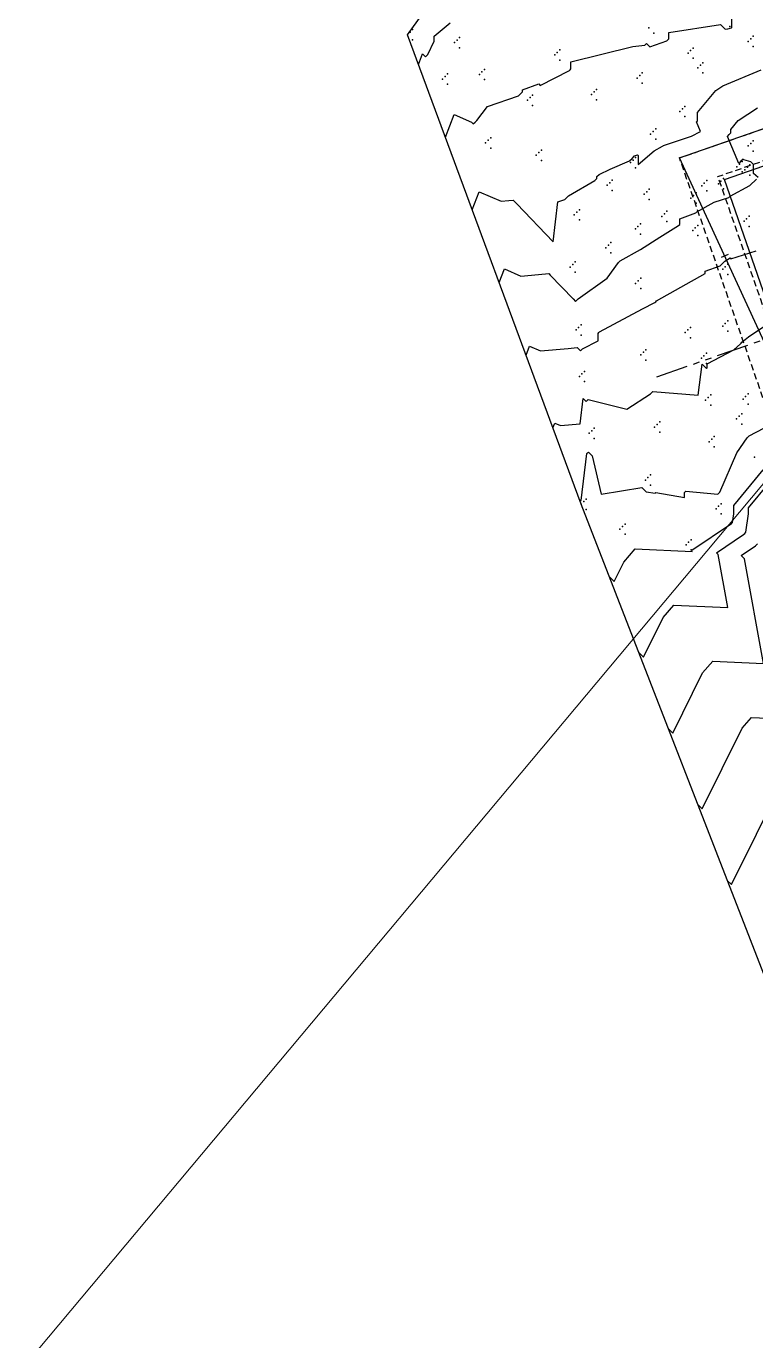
# Model space of a CAD drawing. Header units: metres. Extents: x 419582 to 423558, y 4805372 to 4807539.
# Drawn here: x 419582.1 to 419610.5, y 4805538.8 to 4805590 of the extents above; entities that cross this region are included whole.
import ezdxf

# ---------------------------------------------------------------- set-up
doc = ezdxf.new("R2010")
doc.units = ezdxf.units.M
doc.linetypes.add('HIDDEN', pattern=[0.375, 0.25, -0.125])
doc.linetypes.add('PHANTOM', pattern=[2.5, 1.25, -0.25, 0.25, -0.25, 0.25, -0.25])
doc.layers.add('00-COORD_GP2', color=7, linetype='Continuous', lineweight=18)
for name, color, linetype in [('_pieds', 253, 'HIDDEN'), ('C-ROAD-CNTR-N', 92, 'Continuous'), ('C-ROAD-STAN', 11, 'Continuous'), ('C-ROAD-STAN-MINR', 11, 'Continuous'), ('C-TINN', 4, 'Continuous'), ('C-TINN-BNDY', 110, 'Continuous'), ('C-TOPO-MAJR', 9, 'Continuous'), ('C-TOPO-MINR', 8, 'Continuous'), ('LS', 7, 'Continuous')]:
    doc.layers.add(name, color=color, linetype=linetype)
doc.styles.get("Standard").update_dxf_attribs({"font": 'simplex.shx'})

# ---------------------------------------------------------------- blocks, each defined once
blk = doc.blocks.new('AN75 +0 +0')
at = {"linetype": 'PHANTOM', "flags": 128}
for points in [[(0, -11.38231219537556), (0, 11.38231219444424)], [(-11.38231219508452, 0), (11.38231219508452, 0)]]:
    blk.add_lwpolyline(points, dxfattribs=at)
at = {"flags": 128}
blk.add_lwpolyline([(-6.382312195084523, -6.382312195375562), (-6.382312195084523, 6.382312194444239), (6.382312195084523, 6.382312194444239), (6.382312195084523, -6.382312195375562)], close=True, dxfattribs=at)
at = {"layer": 'LS', "insert": (-2.743170767789707, -0.4363090777769685), "char_height": 0.5157699281218149, "width": 9.13591657892082, "attachment_point": 1}
blk.add_mtext('AN75\\PBase +0 Leg +0', dxfattribs=at)
blk = doc.blocks.new('AeccTickTriangle')
at = {"color": 0, "linetype": 'ByBlock', "lineweight": -2}
blk.add_lwpolyline([(3.05311331771918e-16, 0.6666666666666667), (-0.5773502691896256, -0.333333333333333), (0.5773502691896257, -0.3333333333333335)], close=True, dxfattribs=at)
at = {"color": 0, "linetype": 'ByBlock', "lineweight": -2, "const_width": 0.0625}
blk.add_lwpolyline([(-0.03125, 0, 1), (0.03125, 0, 1)], format="xyb", close=True, dxfattribs=at)
blk = doc.blocks.new('AeccTickLine')
blk.add_line((0, -0.5), (0, 0.5))

msp = doc.modelspace()

# ---------------------------------------------------------------- linework, layer by layer
at = {"layer": '00-COORD_GP2'}
msp.add_line((419617.35, 4805580.08), (419582.0634919118, 4805537.946550329, 0.001125880471517712), dxfattribs=at)
at = {"layer": '_pieds', "elevation": 1467.78, "flags": 128}
for points in [[(419612.5847598701, 4805570.217135689), (419607.4871356903, 4805584.86524013), (419622.1352401302, 4805589.96286431), (419627.2328643099, 4805575.314759869)], [(419613.3092083253, 4805571.714941266), (419608.9849412672, 4805584.140791674), (419621.410791675, 4805588.465058733), (419625.7350587331, 4805576.039208325)]]:
    msp.add_lwpolyline(points, close=True, dxfattribs=at)
at = {"layer": 'C-ROAD-CNTR-N', "color": 92, "linetype": 'Continuous', "lineweight": -3, "flags": 128}
msp.add_lwpolyline([(419613.4299497345, 4805571.964575529), (419607.4871356903, 4805584.86524013), (419622.1352401302, 4805589.96286431), (419625.7350587331, 4805576.039208325)], dxfattribs=at)
at = {"layer": 'C-TINN', "color": 4, "linetype": 'Continuous', "lineweight": -3}
for p in [(419606.29, 4805589.92, 1463.87), (419609.44, 4805589.98, 1463.97), (419596.9, 4805589.66, 1462.59), (419597, 4805589.76, 1462.59), (419597.1, 4805589.86, 1462.59), (419597.1, 4805589.46, 1462.59), (419598.83, 4805589.45, 1463.39), (419598.93, 4805589.55, 1463.39), (419606.49, 4805589.72, 1463.87), (419610.16, 4805589.4, 1464.28), (419610.26, 4805589.5, 1464.28), (419610.36, 4805589.6, 1464.28), (419598.73, 4805589.35, 1463.39), (419598.93, 4805589.15, 1463.39), (419602.73, 4805588.97, 1463.87), (419602.83, 4805589.07, 1463.87), (419607.82, 4805588.94, 1464.21), (419607.92, 4805589.04, 1464.21), (419608.02, 4805589.14, 1464.21), (419610.36, 4805589.2, 1464.28), (419602.63, 4805588.87, 1463.87), (419602.83, 4805588.67, 1463.87), (419608.02, 4805588.74, 1464.21), (419608.2, 4805588.37, 1464.42), (419608.3, 4805588.47, 1464.42), (419608.4, 4805588.57, 1464.42), (419598.26, 4805587.93, 1463.54), (419598.36, 4805588.03, 1463.54), (419598.46, 4805588.13, 1463.54), (419599.7, 4805588.11, 1463.81), (419599.8, 4805588.21, 1463.81), (419599.9, 4805588.31, 1463.81), (419599.9, 4805587.91, 1463.81), (419605.84, 4805587.97, 1464.25), (419605.94, 4805588.07, 1464.25), (419606.04, 4805588.17, 1464.25), (419608.4, 4805588.17, 1464.42), (419598.46, 4805587.73, 1463.54), (419604.16, 4805587.43, 1464.3), (419604.26, 4805587.53, 1464.3), (419606.04, 4805587.77, 1464.25), (419601.57, 4805587.11, 1464.05), (419601.67, 4805587.21, 1464.05), (419601.77, 4805587.31, 1464.05), (419601.77, 4805586.91, 1464.05), (419604.06, 4805587.33, 1464.3), (419604.26, 4805587.13, 1464.3), (419607.7, 4805586.87, 1464.63), (419607.5, 4805586.67, 1464.63), (419607.6, 4805586.77, 1464.63), (419607.7, 4805586.47, 1464.63), (419606.46, 4805585.89, 1464.85), (419606.56, 4805585.99, 1464.85), (419599.94, 4805585.45, 1464.22), (419600.04, 4805585.55, 1464.22), (419600.14, 4805585.65, 1464.22), (419606.36, 4805585.79, 1464.85), (419606.56, 4805585.59, 1464.85), (419610.16, 4805585.33, 1466.67), (419610.26, 4805585.43, 1466.67), (419610.36, 4805585.53, 1466.67), (419600.14, 4805585.25, 1464.22), (419601.91, 4805584.97, 1464.52), (419602.01, 4805585.07, 1464.52), (419602.11, 4805585.17, 1464.52), (419605.68, 4805584.78, 1465.02), (419605.78, 4805584.88, 1465.02), (419610.36, 4805585.13, 1466.67), (419602.11, 4805584.77, 1464.52), (419605.58, 4805584.68, 1465.02), (419605.78, 4805584.48, 1465.02), (419609.72, 4805584.52, 1465.87), (419609.82, 4805584.62, 1465.87), (419609.92, 4805584.72, 1465.87), (419609.92, 4805584.32, 1465.87), (419610.03, 4805584.4, 1465.82), (419610.13, 4805584.5, 1465.82), (419610.23, 4805584.6, 1465.82), (419604.67, 4805583.8, 1465.11), (419604.77, 4805583.9, 1465.11), (419604.87, 4805584, 1465.11), (419608.35, 4805583.78, 1465.84), (419608.45, 4805583.88, 1465.84), (419608.55, 4805583.98, 1465.84), (419609, 4805583.86, 1465.81), (419609.1, 4805583.96, 1465.81), (419609.2, 4805584.06, 1465.81), (419610.23, 4805584.2, 1465.82), (419604.87, 4805583.6, 1465.11), (419606.11, 4805583.45, 1465.49), (419606.21, 4805583.55, 1465.49), (419606.31, 4805583.65, 1465.49), (419606.31, 4805583.25, 1465.49), (419607.93, 4805583.3, 1465.79), (419608.03, 4805583.4, 1465.79), (419608.13, 4805583.5, 1465.79), (419608.55, 4805583.58, 1465.84), (419609.2, 4805583.66, 1465.81), (419603.49, 4805582.75, 1465.19), (419603.59, 4805582.85, 1465.19), (419607, 4805582.79, 1465.73), (419608.13, 4805583.1, 1465.79), (419603.39, 4805582.65, 1465.19), (419603.59, 4805582.45, 1465.19), (419605.97, 4805582.3, 1465.62), (419606.8, 4805582.59, 1465.73), (419606.9, 4805582.69, 1465.73), (419607, 4805582.39, 1465.73), (419608.2, 4805582.24, 1466.33), (419610, 4805582.4, 1466.53), (419610.1, 4805582.5, 1466.53), (419610.2, 4805582.6, 1466.53), (419605.77, 4805582.1, 1465.62), (419605.87, 4805582.2, 1465.62), (419605.97, 4805581.9, 1465.62), (419608, 4805582.04, 1466.33), (419608.1, 4805582.14, 1466.33), (419608.2, 4805581.84, 1466.33), (419610.2, 4805582.2, 1466.53), (419604.62, 4805581.37, 1465.68), (419604.72, 4805581.47, 1465.68), (419604.82, 4805581.57, 1465.68), (419603.33, 4805580.72, 1465.21), (419603.43, 4805580.82, 1465.21), (419604.82, 4805581.17, 1465.68), (419609.37, 4805580.73, 1467.08), (419603.23, 4805580.62, 1465.21), (419603.43, 4805580.42, 1465.21), (419605.98, 4805580.18, 1466.71), (419609.17, 4805580.53, 1467.08), (419609.27, 4805580.63, 1467.08), (419609.37, 4805580.33, 1467.08), (419605.78, 4805579.98, 1466.71), (419605.88, 4805580.08, 1466.71), (419605.98, 4805579.78, 1466.71), (419603.46, 4805578.17, 1466.77), (419603.56, 4805578.27, 1466.77), (419603.66, 4805578.37, 1466.77), (419607.81, 4805578.17, 1467.62), (419607.91, 4805578.27, 1467.62), (419609.17, 4805578.32, 1467.77), (419609.27, 4805578.42, 1467.77), (419609.37, 4805578.52, 1467.77), (419603.66, 4805577.97, 1466.77), (419607.71, 4805578.07, 1467.62), (419607.91, 4805577.87, 1467.62), (419609.37, 4805578.12, 1467.77), (419605.98, 4805577.2, 1467.58), (419606.08, 4805577.3, 1467.58), (419606.18, 4805577.4, 1467.58), (419608.44, 4805577.17, 1467.99), (419608.54, 4805577.27, 1467.99), (419606.18, 4805577, 1467.58), (419608.34, 4805577.07, 1467.99), (419608.54, 4805576.87, 1467.99), (419603.59, 4805576.36, 1467.38), (419603.69, 4805576.46, 1467.38), (419603.79, 4805576.56, 1467.38), (419603.79, 4805576.16, 1467.38), (419608.7, 4805575.64, 1468.06), (419610.06, 4805575.58, 1468.55), (419610.16, 4805575.68, 1468.55), (419608.5, 4805575.44, 1468.06), (419608.6, 4805575.54, 1468.06), (419608.7, 4805575.24, 1468.06), (419609.96, 4805575.48, 1468.55), (419610.16, 4805575.28, 1468.55), (419606.72, 4805574.59, 1468.41), (419609.71, 4805574.71, 1468.7), (419609.81, 4805574.81, 1468.7), (419609.91, 4805574.91, 1468.7), (419603.97, 4805574.15, 1468.98), (419604.07, 4805574.25, 1468.98), (419604.17, 4805574.35, 1468.98), (419606.52, 4805574.39, 1468.41), (419606.62, 4805574.49, 1468.41), (419606.72, 4805574.19, 1468.41), (419609.91, 4805574.51, 1468.7), (419604.17, 4805573.95, 1468.98), (419608.64, 4805573.82, 1468.46), (419608.74, 4805573.92, 1468.46), (419608.84, 4805574.02, 1468.46), (419608.84, 4805573.62, 1468.46), (419610.41, 4805573.22, 1469.42), (419606.36, 4805572.53, 1468.85), (419606.16, 4805572.33, 1468.85), (419606.26, 4805572.43, 1468.85), (419606.36, 4805572.13, 1468.85), (419603.76, 4805571.49, 1469.05), (419603.86, 4805571.59, 1469.05), (419603.66, 4805571.39, 1469.05), (419603.86, 4805571.19, 1469.05), (419608.91, 4805571.21, 1469.14), (419609.01, 4805571.31, 1469.14), (419609.11, 4805571.41, 1469.14), (419609.11, 4805571.01, 1469.14), (419605.27, 4805570.52, 1469.74), (419605.37, 4805570.62, 1469.74), (419605.17, 4805570.42, 1469.74), (419605.37, 4805570.22, 1469.74), (419607.94, 4805570.01, 1469.97), (419607.74, 4805569.81, 1469.97), (419607.84, 4805569.91, 1469.97), (419607.94, 4805569.61, 1469.97)]:
    msp.add_point(p, dxfattribs=at)
at = {"layer": 'C-TINN-BNDY', "color": 110, "linetype": 'Continuous', "lineweight": -3, "flags": 128}
msp.add_lwpolyline([(420029.12, 4805597.02), (419709.39, 4805488.05), (419650.8, 4805487.27), (419650.8, 4805487.27), (419649.4, 4805487.73), (419632.17, 4805498.3), (419631.97, 4805498.5), (419603.66, 4805571.39), (419596.9, 4805589.66), (419600.88, 4805595.23), (419600.98, 4805595.33), (419601.08, 4805595.43), (419605.58, 4805596.63), (419616.57, 4805598.77), (419987.22, 4805626.86), (420067.42, 4805642.58)], dxfattribs=at)
at = {"layer": 'C-TOPO-MAJR', "color": 9, "linetype": 'Continuous', "lineweight": -3, "flags": 128}
for points, elevation in [([(419599.4219195046, 4805582.844102168), (419599.6908529946, 4805583.547350272), (419600.5407453416, 4805583.179440994), (419600.8409493671, 4805583.206265823), (419601.0167058824, 4805583.223176471), (419601.1555294118, 4805583.084352941), (419602.5745454545, 4805581.602121213), (419602.7534020619, 4805583.159278351), (419603.0270149254, 4805583.25119403), (419603.0986567164, 4805583.322835821), (419603.1702985075, 4805583.394477611), (419604.1927118644, 4805583.980847457), (419604.2740677967, 4805584.06220339), (419604.2740677967, 4805584.136779661), (419604.3554237288, 4805584.218135593), (419604.7871604938, 4805584.425061729), (419605.5433333333, 4805584.748055555), (419605.6405555555, 4805584.845277778), (419605.7377777778, 4805584.9425), (419605.8482352942, 4805584.987058823), (419605.8717647059, 4805584.963529412), (419605.8717647059, 4805584.610588236), (419606.50140625, 4805585.1353125), (419606.8312121212, 4805585.315757575), (419606.8463636364, 4805585.330909091), (419606.8615151515, 4805585.346060606), (419607.9599173554, 4805585.708595041), (419608.3027419355, 4805585.888145161), (419608.1461764706, 4805586.263235294), (419608.1643137255, 4805586.281372549), (419608.1824509804, 4805586.299509804), (419608.1824509804, 4805586.626960784), (419608.9052444444, 4805587.489466666), (419609.1795412845, 4805587.669816514), (419610.6610344828, 4805588.296896552)], 1465), ([(419604.7514975649, 4805568.579711851), (419604.943786526, 4805568.38742289), (419605.3174439701, 4805569.141467449), (419605.7623767313, 4805569.651889197), (419607.9815319866, 4805569.54462963), (419607.9706624605, 4805569.604984228), (419607.9687697161, 4805569.606876972), (419609.51205, 4805570.63805), (419609.53355, 4805570.65955), (419609.55505, 4805570.68105), (419609.6, 4805571.014), (419609.6, 4805571.334), (419610.7470646766, 4805572.732885572)], 1470)]:
    msp.add_lwpolyline(points, dxfattribs=dict(at, elevation=elevation))
at = {"layer": 'C-TOPO-MINR', "color": 8, "linetype": 'Continuous', "lineweight": -3, "flags": 128}
for points, elevation in [([(419597.3290402477, 4805588.500448916), (419597.4869473684, 4805588.913368421), (419597.6006315789, 4805588.799684211), (419597.6437894737, 4805588.842842106), (419597.6869473684, 4805588.886), (419597.935375, 4805589.403624999), (419597.935375, 4805589.598625), (419598.5606578948, 4805590.119736842)], 1463), ([(419598.3754798762, 4805585.672275542), (419598.7108166969, 4805586.549165154), (419599.3964705882, 4805586.252352941), (419599.4611764706, 4805586.18764706), (419599.5288235294, 4805586.255294118), (419599.5964705882, 4805586.322941177), (419600.0112195122, 4805586.862682927), (419601.2220833334, 4805587.276666667), (419601.30125, 4805587.355833333), (419601.3804166667, 4805587.435), (419601.3804166667, 4805587.518333333), (419602.0088888889, 4805587.743333333), (419602.0644444444, 4805587.687777777), (419603.2018604651, 4805588.264883721), (419603.2320930233, 4805588.295116279), (419603.2623255814, 4805588.325348837), (419603.2623255814, 4805588.604418605), (419605.6762790697, 4805589.19744186), (419606.1360526316, 4805589.252894737), (419606.1702631579, 4805589.287105263), (419606.2044736842, 4805589.32131579), (419606.3360526316, 4805589.189736842), (419606.9985294117, 4805589.421764706), (419607.0367647058, 4805589.46), (419607.075, 4805589.498235294), (419607.075, 4805589.745294117), (419609.0875, 4805590.05), (419609.2625, 4805589.875), (419609.3706666667, 4805589.886000001), (419609.5096774194, 4805589.923870969), (419609.5193548387, 4805589.933548387), (419609.5290322581, 4805589.943225807), (419609.5290322581, 4805590.304516129)], 1464), ([(419610.5496551724, 4805584.103793103), (419610.3695918367, 4805584.26), (419610.3695918367, 4805584.611020408), (419610.2575294118, 4805584.712235293), (419609.9915, 4805584.786625), (419609.959, 4805584.819124999), (419609.87525, 4805584.735375), (419609.7915, 4805584.651625), (419609.3520588235, 4805585.704411765), (419609.4192156863, 4805585.771568627), (419609.486372549, 4805585.83872549), (419609.486372549, 4805585.970098039), (419609.7763555556, 4805586.316133333), (419610.5235779817, 4805586.807431193)], 1466), ([(419600.4683591331, 4805580.015928793), (419600.6708892922, 4805580.54553539), (419601.310931677, 4805580.268467909), (419601.9960126582, 4805580.329683544), (419602.3970980392, 4805580.36827451), (419602.4574901961, 4805580.307882353), (419603.346474359, 4805579.379294871), (419603.4451923077, 4805579.280576923), (419603.4958333333, 4805579.331217948), (419603.5464743589, 4805579.381858975), (419604.6676666667, 4805580.188266667), (419605.1182524272, 4805580.800291263), (419605.1493203883, 4805580.831359223), (419605.1803883495, 4805580.862427184), (419605.9734862385, 4805581.300366973), (419606.7189795919, 4805581.781122449), (419607.45, 4805582.2325), (419607.495, 4805582.2775), (419607.495, 4805582.4975), (419608.1183333333, 4805582.726666667), (419608.1572222222, 4805582.765555555), (419608.8346153846, 4805583.141153846), (419609.4111111111, 4805583.327500001), (419609.4375, 4805583.353888889), (419609.4638888889, 4805583.380277778), (419610.2223943662, 4805583.794366198), (419610.4875862069, 4805584.041724138)], 1466), ([(419601.5147987616, 4805577.187755418), (419601.6509255898, 4805577.543720508), (419602.0811180124, 4805577.357494824), (419603.1510759494, 4805577.453101266), (419603.5090163935, 4805577.487540984), (419603.6336065574, 4805577.36295082), (419603.6713114754, 4805577.400655737), (419603.7090163934, 4805577.438360656), (419604.318765432, 4805577.751358025), (419604.318765432, 4805578.037777778), (419604.3471604938, 4805578.066172839), (419604.3755555555, 4805578.094567901), (419606.0466666666, 4805578.986666667), (419606.5313186813, 4805579.235054946), (419606.5631868131, 4805579.266923077), (419606.595054945, 4805579.298791209), (419608.4802702703, 4805580.367837838), (419608.4802702703, 4805580.454324325), (419609.0665333333, 4805580.669733333), (419609.1558666667, 4805580.759066666), (419609.2452, 4805580.8484), (419609.4616363636, 4805580.972909091), (419609.4907272727, 4805580.943818183), (419610.4660377359, 4805581.255566038)], 1467), ([(419602.5612383901, 4805574.359582043), (419602.6309618875, 4805574.541905626), (419602.8513043478, 4805574.446521739), (419603.615988024, 4805574.5148503), (419603.73725, 4805575.503625), (419603.85975, 4805575.381125), (419603.8985, 4805575.419875), (419603.93725, 4805575.458625), (419605.4333009709, 4805575.094563107), (419606.3520481928, 4805575.679277108), (419606.4026506024, 4805575.729879518), (419606.453253012, 4805575.780481928), (419608.21, 4805575.635000001), (419608.3628571429, 4805576.837142858), (419608.5342857143, 4805576.665714286), (419608.5485714286, 4805576.68), (419608.5628571428, 4805576.694285714), (419608.5689285714, 4805576.84875), (419609.6029487179, 4805577.40051282), (419609.8628571429, 4805577.635357142), (419609.8902380952, 4805577.662738095), (419609.9176190476, 4805577.690119048), (419610.1721951219, 4805577.901219512), (419611.3863, 4805578.714699999)], 1468), ([(419603.6076780186, 4805571.531408668), (419603.6109981851, 4805571.540090743), (419603.6214906832, 4805571.535548653), (419603.6579041916, 4805571.538802395), (419603.8814285714, 4805573.361428572), (419603.91, 4805573.390000001), (419603.9385714285, 4805573.418571428), (419604.0814285714, 4805573.275714286), (419604.435, 4805571.774999999), (419606.0268539325, 4805572.041797752), (419606.1931460674, 4805571.875505618), (419606.5448214285, 4805571.819285714), (419606.5582142857, 4805571.832678571), (419606.5716071429, 4805571.846071429), (419607.6789655172, 4805571.654137931), (419607.6789655172, 4805571.847241379), (419607.7306896552, 4805571.898965517), (419608.975, 4805571.785588235), (419609.0544117647, 4805571.865), (419609.723125, 4805573.395), (419610.1183333333, 4805573.9725), (419610.16, 4805574.014166667), (419610.2016666667, 4805574.055833333), (419610.766, 4805574.35)], 1469), ([(419605.9004423701, 4805565.621513799), (419606.084614448, 4805565.437341721), (419606.8515955176, 4805566.985117396), (419607.2715180055, 4805567.466847645), (419609.3659315376, 4805567.365617285), (419608.9927444795, 4805569.437791798), (419608.9277602524, 4805569.502776026), (419609.97955, 4805570.20555), (419610.02605, 4805570.25205), (419610.07255, 4805570.29855), (419610.1697674419, 4805571.018651163), (419610.1697674419, 4805571.245627907), (419610.9833830846, 4805572.237860696)], 1471), ([(419607.0493871753, 4805562.663315746), (419607.2254423701, 4805562.487260552), (419608.3857470651, 4805564.828767343), (419608.7806592798, 4805565.281806094), (419610.7503310887, 4805565.186604938), (419610.0148264984, 4805569.270599369), (419609.8867507887, 4805569.398675079), (419610.44705, 4805569.77305), (419610.51855, 4805569.84455)], 1472), ([(419608.1983319805, 4805559.705117694), (419608.3662702922, 4805559.537179383), (419609.9198986126, 4805562.67241729), (419610.289800554, 4805563.096764543), (419612.1347306398, 4805563.007592593)], 1473), ([(419609.3472767857, 4805556.746919642), (419609.5070982143, 4805556.587098215), (419611.4540501601, 4805560.516067237)], 1474)]:
    msp.add_lwpolyline(points, dxfattribs=dict(at, elevation=elevation))

# ---------------------------------------------------------------- block references
at = {"rotation": 19.1881891}
msp.add_blockref('AN75 +0 +0', (419617.36, 4805580.09, 1467.78), dxfattribs=at)
at = {"layer": 'C-ROAD-STAN', "color": 11, "linetype": 'Continuous', "lineweight": -3, "xscale": 0.02999999999999999, "yscale": 0.02999999999999999, "zscale": 0.02999999999999999}
msp.add_blockref('AeccTickTriangle', (419607.4871356903, 4805584.86524013), dxfattribs=at)
at = {"layer": 'C-ROAD-STAN-MINR', "color": 11, "linetype": 'Continuous', "lineweight": -3, "xscale": 0.3, "yscale": 0.3, "zscale": 0.3, "rotation": 114.7336109898504}
msp.add_blockref('AeccTickLine', (419609.2459502029, 4805581.04720444), dxfattribs=at)

doc.saveas('drawing.dxf')
